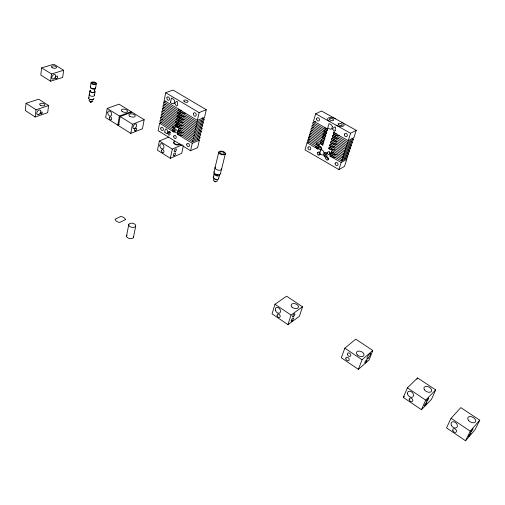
<?xml version="1.0" encoding="UTF-8"?>
<svg xmlns="http://www.w3.org/2000/svg" width="505" height="505" viewBox="0 0 505 505"><rect width="100%" height="100%" fill="white"/><g stroke="black" fill="none" stroke-linecap="round" stroke-linejoin="round"><path stroke-width="0.76" d="M329.228 151.872A1.603 1.275 61.9 0 1 330.131 153.185L330.163 153.583A1.603 1.275 61.9 0 1 329.715 154.53L329.424 154.688A1.603 1.275 61.9 0 1 327.6 153.64L327.171 153.015L325.132 152.194L324.425 153.886L325.826 154.751L325.611 156.159C324.57 156.727 324.747 154.177 323.831 155.067A1.13 0.896 61.9 0 0 323.92 155.881C324.961 158.614 328.465 156.07 326.344 154.24C324.122 152.529 327.429 154.341 327.429 153.261A1.603 1.275 61.9 0 1 327.676 152.15L327.903 151.898A1.603 1.275 61.9 0 1 329.228 151.872L329.361 153.299L330.466 153.937M26.077 103.291L25.25 110.475L35.135 116.977L47.672 112.691L48.587 105.558L38.702 99.176L26.077 103.291L36.006 109.774L48.587 105.558M35.135 116.977L36.006 109.774M41.663 67.834L40.785 75.037L50.576 81.204L62.683 77.435L63.649 70.283L53.865 64.236L41.663 67.834L51.497 73.983L63.649 70.283M50.576 81.204L51.497 73.983M88.703 98.254L89.808 91.033M90.363 87.403L91.064 82.833M94.504 91.683L94.953 88.779M94.46 95.363L95.022 91.752M95.59 88.129L96.303 83.571M130.864 113.152L131.136 111.643L119.041 104.169L107.199 108.423L105.684 117.545L117.772 125.171L119.237 124.609M117.772 125.171L119.363 116.03L131.136 111.643M120.133 116.51L118.536 125.65L130.808 133.389L142.454 128.775L144.184 119.704L131.9 112.116L120.133 116.51L132.487 124.23L144.184 119.704M130.808 133.389L132.487 124.23M126.534 236.176L128.807 224.378M133.44 237.438L135.668 226.189A3.567 2.058 10.5 0 0 131.231 223.172A3.567 2.058 10.5 0 0 129.81 226.511A3.567 2.058 10.5 0 0 135.668 226.189M161.777 122.368L159.612 123.226L158.122 130.669L190.574 150.768L197.638 147.63L199.33 140.194L197.316 138.963M162.383 119.376L160.211 120.228L159.915 121.73L174.465 130.662L174.149 132.159L159.612 123.226M162.989 116.371L160.817 117.223L160.514 118.725L175.102 127.651L174.78 129.154L160.211 120.228M163.595 113.36L161.417 114.199L161.114 115.714L193.939 135.725L201.041 132.682L201.388 131.174L199.406 129.974M164.201 110.336L162.029 111.169L161.72 112.691L194.621 132.682L201.729 129.659L202.076 128.144L200.087 126.944M164.813 107.294L162.635 108.127L162.332 109.648L195.302 129.627L202.423 126.622L202.764 125.101L200.775 123.908M165.432 104.251L163.248 105.072L162.938 106.605L195.99 126.559L203.111 123.573L203.464 122.046L201.47 120.853M166.044 101.189L163.86 102.01L163.557 103.544L196.679 123.479L203.812 120.518L204.159 118.984L202.158 117.791M165.716 92.737L164.169 100.47L197.367 120.386L204.512 117.444L206.267 109.718L173.026 90.067L165.716 92.737L199.109 112.609L206.267 109.718M168.708 137.101L159.346 141.009L157.484 150.219L170.33 158.317L181.724 153.274L183.384 145.661M170.33 158.317L172.281 149.095L182.286 144.758M182.412 128.567A5.536 2.695 12.4 0 1 177.059 127.14L177.375 125.625M183.062 125.537A5.549 2.689 12.4 0 1 177.703 124.116L178.019 122.589M183.719 122.5A5.555 2.676 12.5 0 1 178.347 121.074L178.663 119.546M184.375 119.451A5.568 2.67 12.5 0 1 178.991 118.019L179.313 116.485M185.032 116.39A5.58 2.658 12.5 0 1 179.641 114.957L179.963 113.417M185.695 113.322A5.587 2.651 12.5 0 1 180.291 111.883L180.613 110.336M199.33 140.194L192.247 143.281L177.413 134.166L177.735 132.663A5.523 2.714 12.4 0 0 180.266 133.718M197.992 135.971L200.012 137.196L192.923 140.27L178.05 131.161L178.372 129.652A5.536 2.708 12.5 0 0 180.91 130.707M320.744 146.652L320.795 148.3L321.944 149.032M190.574 150.768L192.247 143.281M177.735 132.663L192.588 141.779L192.923 140.27M178.372 129.652L193.264 138.755L193.598 137.24L200.7 134.191L198.724 132.992M193.939 135.725L194.28 134.204L201.388 131.174M194.621 132.682L194.962 131.155L202.076 128.144M195.302 129.627L195.643 128.093L202.764 125.101M195.99 126.559L196.331 125.019L203.464 122.046M196.679 123.479L197.026 121.939L204.159 118.984M197.367 120.386L199.109 112.609M200.012 137.196L199.671 138.698L192.588 141.779M200.7 134.191L200.352 135.694L193.264 138.755M327.587 156.891L327.638 158.538L328.521 159.258M213.943 172.161L218.804 152.068M213.255 177.362L214.145 173.688M218.621 178.789L219.523 175.115M220.401 173.878L225.344 153.81A3.384 1.704 13.8 0 0 220.887 151.102A3.384 1.704 13.8 0 0 219.984 153.918A3.384 1.704 13.8 0 0 225.344 153.81M309.003 141.81L307.072 142.782L304.969 149.871L338.887 169.592L344.505 166.416L346.809 159.334L344.839 158.198M309.855 138.957L307.917 139.929L307.495 141.356L318.459 147.675L318.024 149.101L307.072 142.782M310.708 136.097L308.77 137.063L308.347 138.496L319.337 144.809L318.895 146.242L307.917 139.929M311.56 133.232L309.622 134.191L309.199 135.624L323.2 143.647L322.758 145.087L308.77 137.063M312.418 130.353L310.48 131.3L310.051 132.746L324.084 140.756L323.642 142.202L309.622 134.191M313.277 127.462L311.339 128.403L310.91 129.854L324.974 137.859L324.532 139.311L310.48 131.3M314.142 124.558L312.204 125.499L311.768 126.951L325.87 134.949L325.422 136.407L311.339 128.403M315.657 121.339L313.068 122.582L312.633 124.041L326.767 132.032L326.318 133.49L312.204 125.499M352.017 138.376L353.38 139.14L347.737 142.151L333.281 133.995L333.742 132.525L348.21 140.68L353.86 137.682L356.252 130.328L321.521 111.018L315.688 113.764L313.504 121.118L327.669 129.103L327.215 130.568L313.068 122.582M274.985 304.256L272.031 313.839L287.957 324.665L299.396 316.275L302.514 306.775L286.6 296.189L274.985 304.256L291.044 315.076L302.514 306.775M347.32 152.845L348.671 153.615L343.04 156.714L328.755 148.527L329.203 147.081A5.334 2.519 17.1 0 0 331.741 148.11M348.248 149.972L349.605 150.743L343.968 153.823L329.651 145.642L330.106 144.19A5.347 2.506 17.1 0 0 331.318 144.777M349.189 147.088L350.546 147.858L344.909 150.926L330.554 142.745L331.009 141.293A5.353 2.5 17.1 0 0 332.227 141.88M350.123 144.196L351.486 144.967L345.849 148.009L331.463 139.841L331.918 138.383A5.366 2.487 17.1 0 0 334.468 139.412M351.07 141.286L352.433 142.056L346.79 145.087L332.372 136.918L332.827 135.46A5.378 2.481 17.1 0 0 335.383 136.489M346.809 159.334L341.184 162.465L329.961 155.994L330.415 154.562A5.328 2.544 17.2 0 0 332.947 155.59M346.424 155.723L347.737 156.481L342.112 159.599L330.863 153.129L331.312 151.689A5.334 2.531 17.2 0 0 333.856 152.725M287.957 324.665L291.044 315.076M338.887 169.592L341.184 162.465M330.415 154.562L341.645 161.032L342.112 159.599M331.312 151.689L342.573 158.16L343.04 156.714M329.203 147.081L343.507 155.275L343.968 153.823M330.106 144.19L344.442 152.377L344.909 150.926M331.009 141.293L345.376 149.467L345.849 148.009M331.918 138.383L346.316 146.551L346.79 145.087M332.827 135.46L347.263 143.622L347.737 142.151M348.21 140.68L350.596 133.282L356.252 130.328M347.737 156.481L347.276 157.907L341.645 161.032M348.671 153.615L348.204 155.048L342.573 158.16M349.605 150.743L349.138 152.182L343.507 155.275M350.546 147.858L350.079 149.303L344.442 152.377M351.486 144.967L351.019 146.412L345.376 149.467M352.433 142.056L351.96 143.515L346.316 146.551M353.38 139.14L352.907 140.605L347.263 143.622M344.839 348.179L341.298 357.767L358.367 369.344L369.073 359.977L372.785 350.47L355.741 339.158L344.839 348.179L362.06 359.749L372.785 350.47M358.367 369.344L362.06 359.749M319.236 151.683L319.16 153.627L320.429 154.36M403.306 397.429L407.409 387.846L417.61 377.923L435.708 389.917L431.434 399.417L421.441 409.706L403.306 397.429L404.379 396.374M417.023 379.28L417.61 377.923M421.441 409.706L425.709 400.124L435.708 389.917M451.06 418.291L446.534 427.893L465.528 440.764L475.047 429.698L479.75 420.185L460.794 407.617L451.06 418.291L470.243 431.169L465.528 440.764M470.243 431.169L479.75 420.185M315.688 113.764L350.596 133.282M163.86 102.01L197.026 121.939M163.248 105.072L196.331 125.019M162.635 108.127L195.643 128.093M162.029 111.169L194.962 131.155M161.417 114.199L194.28 134.204M160.817 117.223L193.598 137.24M107.199 108.423L119.363 116.03M159.346 141.009L172.281 149.095M407.409 387.846L425.709 400.124M133.396 236.346A3.541 2.077 10.3 0 1 129.659 238.587A3.541 2.077 10.3 0 1 126.97 235.166M180.058 144.102A3.283 1.654 12.3 0 1 175.841 144.689A3.283 1.654 12.3 0 1 174.004 142.05M220.426 173.417A3.339 1.742 13.7 0 1 216.632 174.686A3.339 1.742 13.7 0 1 214.196 171.763M221.367 168.316A3.352 1.736 13.8 0 1 218.192 170.153A3.352 1.736 13.8 0 1 215.313 167.136M216.961 180.058A1.995 1.054 13.7 0 1 216.639 181.446A1.995 1.054 13.7 0 1 213.994 180.935A1.995 1.054 13.7 0 1 213.861 179.464M216.127 179.18A2.001 1.054 13.7 0 1 215.616 179.079M214.688 178.688A2.001 1.054 13.7 0 1 214.341 178.423M219.385 174.326A2.784 1.452 13.7 0 1 218.217 175.929A2.784 1.452 13.7 0 1 214.764 175.008A2.784 1.452 13.7 0 1 214.732 173.095M218.482 177.994A2.778 1.458 13.7 0 1 217.32 179.603A2.778 1.458 13.7 0 1 213.868 178.688A2.778 1.458 13.7 0 1 213.842 176.763M217.92 174.534A1.111 0.581 13.7 0 1 216.658 174.957A1.111 0.581 13.7 0 1 215.843 173.985M94.233 91.146A2.108 0.985 9.8 0 1 93.741 92.339A2.108 0.985 9.8 0 1 91.058 91.973A2.108 0.985 9.8 0 1 90.616 90.647M94.271 90.767A2.639 1.231 9.8 0 1 94.246 92.529A2.639 1.231 9.8 0 1 90.553 92.017A2.639 1.231 9.8 0 1 90.591 90.262M94.119 94.694A2.632 1.237 9.7 0 1 93.513 96.196A2.632 1.237 9.7 0 1 90.161 95.735A2.632 1.237 9.7 0 1 89.619 94.075M94.448 88.672A2.115 0.985 9.8 0 1 92.421 88.646M91.487 88.261A2.115 0.985 9.8 0 1 90.951 87.737M95.249 87.46A2.645 1.225 9.8 0 1 94.643 88.949A2.645 1.225 9.8 0 1 91.279 88.482A2.645 1.225 9.8 0 1 90.73 86.828M92.756 100.899A1.887 0.896 9.7 0 1 91.721 101.821A1.887 0.896 9.7 0 1 89.404 101.202A1.887 0.896 9.7 0 1 89.638 100.072M92.914 99.277A1.894 0.896 9.7 0 1 92.611 99.422M91.285 99.51A1.894 0.896 9.7 0 1 90.351 99.258M93.558 98.286A2.626 1.244 9.7 0 1 92.952 99.794A2.626 1.244 9.7 0 1 89.606 99.34A2.626 1.244 9.7 0 1 89.063 97.673M91.841 101.265A1.048 0.499 9.7 0 1 91.67 101.347M179.887 144.013A3.289 1.648 12.3 0 1 175.184 143.912A3.289 1.648 12.3 0 1 174.572 141.305M323.642 142.202A5.321 2.5 16.9 0 1 321.395 139.348M324.084 140.756A5.328 2.493 16.9 0 1 323.074 140.074M326.767 132.032A5.359 2.468 16.9 0 1 324.999 130.618M326.318 133.49A5.353 2.468 16.9 0 1 324.317 130.069M318.024 149.101A5.284 2.519 16.8 0 1 315.814 146.242M318.459 147.675A5.29 2.512 16.8 0 1 317.462 146.993M336.305 133.554A5.385 2.468 17.1 0 1 333.742 132.525M341.771 122.279A5.41 2.443 17 0 1 343.286 126.149A5.41 2.443 17 0 1 336.04 125.145M325.87 134.949A5.347 2.474 16.9 0 1 324.109 133.535M339.613 135.271A5.378 2.474 17.1 0 1 333.281 133.995M325.422 136.407A5.34 2.481 16.9 0 1 323.427 132.973M327.751 159.113A2.645 1.281 17.2 0 1 328.383 159.144M338.691 138.193A5.372 2.487 17.1 0 1 332.372 136.918M336.646 141.223A5.359 2.493 17.1 0 1 331.463 139.841M336.854 144.007A5.353 2.506 17.1 0 1 330.554 142.745M334.821 147.018A5.34 2.512 17.1 0 1 329.651 145.642M335.03 149.777A5.334 2.525 17.1 0 1 328.755 148.527M337.138 154.379A5.328 2.538 17.2 0 1 330.863 153.129M335.112 157.364A5.321 2.55 17.3 0 1 329.961 155.994M324.974 137.859A5.334 2.487 16.9 0 1 323.219 136.445M324.532 139.311A5.334 2.487 16.9 0 1 322.543 135.87M327.215 130.568A5.359 2.462 16.9 0 1 324.936 127.74M327.669 129.103A5.366 2.456 16.9 0 1 326.647 128.421M323.2 143.647A5.315 2.5 16.9 0 1 321.451 142.221M322.758 145.087A5.315 2.506 16.9 0 1 320.789 141.627M318.895 146.242A5.296 2.506 16.8 0 1 316.951 142.789M319.337 144.809A5.296 2.506 16.8 0 1 318.333 144.127M318.762 154.284A2.632 1.275 16.9 0 1 320.606 154.391M329.935 121.73A5.391 2.43 16.8 0 1 328.484 117.899A5.391 2.43 16.8 0 1 335.699 118.902M177.703 124.116A5.549 2.689 12.4 0 1 175.955 121.219M179.206 123.188A5.555 2.683 12.4 0 1 177.078 121.894M179.641 114.957A5.58 2.658 12.5 0 1 177.88 112.085M181.156 114.016A5.587 2.651 12.5 0 1 179.016 112.722M174.149 132.159A5.511 2.708 12.3 0 1 172.439 129.255M174.465 130.662A5.517 2.708 12.3 0 1 173.537 129.962M181.813 110.93A5.593 2.645 12.5 0 1 179.666 109.642M181.863 117.539A5.574 2.664 12.5 0 1 178.366 115.79M180.291 111.883A5.587 2.651 12.5 0 1 178.524 109.017M178.991 118.019A5.568 2.67 12.5 0 1 177.236 115.14M181.213 120.6A5.561 2.67 12.5 0 1 177.722 118.852M178.347 121.074A5.555 2.676 12.5 0 1 176.592 118.189M179.913 126.679A5.542 2.695 12.4 0 1 175.809 124.179M177.059 127.14A5.536 2.695 12.4 0 1 175.323 124.243M183.403 132.581A5.53 2.714 12.4 0 1 178.05 131.161M182.753 135.586A5.517 2.721 12.4 0 1 177.413 134.166M174.78 129.154A5.523 2.702 12.3 0 1 173.064 126.256M175.102 127.651A5.53 2.695 12.3 0 1 174.168 126.951M335.389 130.435L334.102 131.527L333.452 129.981L332.164 128.939L334.828 126.818L335.686 127.449L335.08 129.532L335.389 130.435M468.577 436.509L470.843 433.138L468.577 436.509M470.698 432.204L472.964 428.833L470.698 432.204M168.014 133.213C167.824 137.303 172.287 134.033 168.904 132.72C168.979 130.94 170.185 133.547 170.419 132.619C170.128 130.707 167.654 131.319 168.014 133.213M324.065 152.598L323.711 154.113L322.821 154.991L321.439 154.782L319.621 153.653L320.902 149.474L323.326 150.913L324.065 152.598M332.303 126.692L331.943 128.257L331.027 129.179L329.607 128.996L327.758 127.866L329.083 123.548L331.558 124.981L332.303 126.692M174.635 103.386C175.778 103.923 176.119 107.413 177.362 105.52C177.81 103.443 178.088 98.456 174.635 103.386M215.357 181.768L214.739 181.648L215.357 181.768M164.75 132.171C171.151 138.54 165.653 122.292 164.75 132.171M170.538 102.067L170.627 102.692L171.732 103.38L173.6 103.853L174.534 102.275L174.358 100.274L173.436 99.106L171.466 98.008L170.538 102.067M91.045 102.231L90.458 102.111L91.045 102.231M319.368 146.987L319.141 147.239A1.591 1.262 62.6 0 0 318.958 148.331L319.078 148.722A1.591 1.262 62.6 0 0 320.877 149.764L321.167 149.6A1.591 1.262 62.6 0 0 321.609 148.659L321.578 148.262A1.591 1.262 62.6 0 0 320.681 146.955A1.591 1.262 62.6 0 0 319.368 146.987M317.733 152.34L317.512 152.586A1.591 1.256 62.3 0 0 317.329 153.671L317.449 154.063A1.591 1.256 62.3 0 0 319.242 155.104L319.526 154.947A1.591 1.256 62.3 0 0 319.962 154.006L319.936 153.615A1.591 1.256 62.3 0 0 319.04 152.308A1.591 1.256 62.3 0 0 317.733 152.34M125.423 219.643L119.698 222.434L118.934 222.295A5.34 3.062 10 0 1 115.134 219.681L115.026 219.227L120.764 216.462L121.522 216.601A5.34 3.062 10 0 1 125.309 219.183L125.423 219.643M451.3 425.141A3.63 2.601 43.4 0 0 456.791 427.426A3.63 2.601 43.4 0 0 454.563 422.022A3.63 2.601 43.4 0 0 451.3 425.141M452.897 430.702A2.178 1.553 43.3 0 0 456.185 432.078A2.178 1.553 43.3 0 0 454.847 428.846A2.178 1.553 43.3 0 0 452.897 430.702M468.4 420.242A4.324 2.658 28.9 0 0 475.312 422.041A4.324 2.658 28.9 0 0 471.462 416.713A4.324 2.658 28.9 0 0 468.4 420.242M407.522 393.799A3.491 2.519 46.4 0 0 412.433 397.119A3.491 2.519 46.4 0 0 411.543 391.867A3.491 2.519 46.4 0 0 407.522 393.799M409.22 399.581A2.096 1.502 46.3 0 0 412.162 401.576A2.096 1.502 46.3 0 0 411.625 398.432A2.096 1.502 46.3 0 0 409.22 399.581M427.205 400.919A2.045 0.36 -57.4 0 0 428.701 398.079A2.045 0.36 -57.4 0 0 426.839 400.339A2.045 0.36 -57.4 0 0 427.205 400.919M425.286 405.212A2.039 0.36 -57.4 0 0 426.776 402.384A2.039 0.36 -57.4 0 0 424.913 404.644A2.039 0.36 -57.4 0 0 425.286 405.212M424.465 389.854A4.16 2.575 26.3 0 0 431.213 391.615A4.16 2.575 26.3 0 0 427.691 386.571A4.16 2.575 26.3 0 0 424.465 389.854M368.353 358.051A3.283 0.802 -57.1 0 0 370.664 353.405A3.283 0.802 -57.1 0 0 367.47 356.877A3.283 0.802 -57.1 0 0 368.353 358.051M365.645 362.476A1.97 0.48 -57.1 0 0 367.028 359.699A1.97 0.48 -57.1 0 0 365.102 361.795A1.97 0.48 -57.1 0 0 365.645 362.476M347.453 354.447A2.007 1.446 50.7 0 0 350.23 356.322A2.007 1.446 50.7 0 0 349.649 353.222A2.007 1.446 50.7 0 0 347.453 354.447M345.843 358.758A2.001 1.433 50.7 0 0 348.608 360.633A2.001 1.433 50.7 0 0 348.033 357.546A2.001 1.433 50.7 0 0 345.843 358.758M357.458 354.99A4.002 2.506 22.6 0 0 363.903 355.495A4.002 2.506 22.6 0 0 359.39 351.101A4.002 2.506 22.6 0 0 357.458 354.99M275.395 310.045A3.2 2.26 55.5 0 0 279.707 312.974A3.2 2.26 55.5 0 0 278.684 307.911A3.2 2.26 55.5 0 0 275.395 310.045M277.131 315.568A1.919 1.351 55.3 0 0 279.713 317.323A1.919 1.351 55.3 0 0 279.095 314.299A1.919 1.351 55.3 0 0 277.131 315.568M293.557 316.521A1.919 0.619 -56.6 0 0 294.825 313.763A1.919 0.619 -56.6 0 0 292.812 315.72A1.919 0.619 -56.6 0 0 293.557 316.521M292.168 320.814A1.913 0.612 -56.5 0 0 293.43 318.068A1.913 0.612 -56.5 0 0 291.417 320.025A1.913 0.612 -56.5 0 0 292.168 320.814M291.966 307.046A3.813 2.336 18.5 0 0 298.266 307.608A3.813 2.336 18.5 0 0 294.188 303.574A3.813 2.336 18.5 0 0 291.966 307.046M159.845 145.629A2.746 1.906 66.3 0 0 162.989 148.779A2.746 1.906 66.3 0 0 162.881 144.354A2.746 1.906 66.3 0 0 159.845 145.629M161.467 150.799A1.641 1.136 66.1 0 0 163.355 152.687A1.641 1.136 66.1 0 0 163.292 150.042A1.641 1.136 66.1 0 0 161.467 150.799M175.285 151.513A1.648 0.821 -57.9 0 0 176.264 148.994A1.648 0.821 -57.9 0 0 174.332 150.395A1.648 0.821 -57.9 0 0 175.285 151.513M174.402 155.647A1.641 0.814 -57.8 0 0 175.38 153.129A1.641 0.814 -57.8 0 0 173.449 154.536A1.641 0.814 -57.8 0 0 174.402 155.647M107.799 112.331A2.676 1.78 68.4 0 0 110.298 116.093A2.676 1.78 68.4 0 0 110.967 112.135A2.676 1.78 68.4 0 0 107.799 112.331M109.415 117.633A1.603 1.067 68.2 0 0 110.911 119.881A1.603 1.067 68.2 0 0 111.308 117.52A1.603 1.067 68.2 0 0 109.415 117.633M122.235 111.561A3.207 1.547 10.6 0 0 127.506 111.561A3.207 1.547 10.6 0 0 123.548 109.118A3.207 1.547 10.6 0 0 122.235 111.561M40.324 105.191A2.658 1.275 8.1 0 0 44.787 105.204A2.658 1.275 8.1 0 0 41.713 103.222A2.658 1.275 8.1 0 0 40.324 105.191M41.58 113.802A1.092 0.675 -55.7 0 0 42.149 112.104A1.092 0.675 -55.7 0 0 40.716 112.994A1.092 0.675 -55.7 0 0 41.58 113.802M38.973 114.307A2.613 1.629 -55.6 0 0 40.331 110.254A2.613 1.629 -55.6 0 0 36.903 112.369A2.613 1.629 -55.6 0 0 38.973 114.307M52.091 67.638A2.601 1.168 8.9 0 0 56.44 67.727A2.601 1.168 8.9 0 0 53.404 65.852A2.601 1.168 8.9 0 0 52.091 67.638M53.921 78.799A2.557 1.616 -57.7 0 0 55.272 74.772A2.557 1.616 -57.7 0 0 51.946 76.754A2.557 1.616 -57.7 0 0 53.921 78.799M56.674 78.616A1.528 0.96 -57.7 0 0 57.482 76.211A1.528 0.96 -57.7 0 0 55.499 77.398A1.528 0.96 -57.7 0 0 56.674 78.616M134.904 128.327A2.683 1.452 -57.9 0 0 136.445 124.173A2.683 1.452 -57.9 0 0 133.181 126.389A2.683 1.452 -57.9 0 0 134.904 128.327M135.63 130.808A1.603 0.865 -57.8 0 0 136.546 128.333A1.603 0.865 -57.8 0 0 134.601 129.665A1.603 0.865 -57.8 0 0 135.63 130.808M129.88 116.308A3.219 1.559 10.9 0 0 135.151 116.295A3.219 1.559 10.9 0 0 131.155 113.827A3.219 1.559 10.9 0 0 129.88 116.308M220.679 153.589A2.26 1.136 13.8 0 0 224.252 153.52A2.26 1.136 13.8 0 0 221.285 151.715A2.26 1.136 13.8 0 0 220.679 153.589M91.822 83.817A2.651 1.218 9.9 0 0 96.209 83.874A2.651 1.218 9.9 0 0 93.015 81.917A2.651 1.218 9.9 0 0 91.822 83.817M92.566 83.571A1.591 0.732 9.9 0 0 95.199 83.609A1.591 0.732 9.9 0 0 93.286 82.435A1.591 0.732 9.9 0 0 92.566 83.571M316.578 119.003A1.717 1.376 64.9 0 0 318.674 120.954A1.717 1.376 64.9 0 0 318.8 118.151A1.717 1.376 64.9 0 0 316.578 119.003M344.378 134.62A1.742 1.414 62.7 0 0 346.525 136.609A1.742 1.414 62.7 0 0 346.689 133.781A1.742 1.414 62.7 0 0 344.378 134.62M307.962 147.889A1.685 1.326 63 0 0 310.013 149.827A1.685 1.326 63 0 0 310.127 147.106A1.685 1.326 63 0 0 307.962 147.889M335.124 163.633A1.711 1.363 60.8 0 0 337.226 165.608A1.711 1.363 60.8 0 0 337.378 162.869A1.711 1.363 60.8 0 0 335.124 163.633M325.788 158.191A1.597 1.262 61.6 0 0 327.745 160.035A1.597 1.262 61.6 0 0 327.871 157.472A1.597 1.262 61.6 0 0 325.788 158.191M338.672 124.741A2.165 0.978 17.1 0 0 342.22 125.227A2.165 0.978 17.1 0 0 339.802 123.34A2.165 0.978 17.1 0 0 338.672 124.741M329.967 119.881A2.153 0.972 16.8 0 0 333.496 120.373A2.153 0.972 16.8 0 0 331.11 118.505A2.153 0.972 16.8 0 0 329.967 119.881M166.902 97.781A1.793 1.269 68.8 0 0 168.601 100.299A1.793 1.269 68.8 0 0 169.143 97.623A1.793 1.269 68.8 0 0 166.902 97.781M193.497 113.675A1.818 1.313 67.6 0 0 195.227 116.232A1.818 1.313 67.6 0 0 195.826 113.543A1.818 1.313 67.6 0 0 193.497 113.675M160.786 128.137A1.755 1.225 67.2 0 0 162.446 130.618A1.755 1.225 67.2 0 0 162.97 128.036A1.755 1.225 67.2 0 0 160.786 128.137M186.743 144.594A1.78 1.262 66 0 0 188.801 146.627A1.78 1.262 66 0 0 188.769 143.761A1.78 1.262 66 0 0 186.743 144.594M174.951 130.53A1.66 1.174 66.9 0 0 176.529 132.878A1.66 1.174 66.9 0 0 177.053 130.441A1.66 1.174 66.9 0 0 174.951 130.53M173.733 136.539A1.654 1.168 66.6 0 0 175.639 138.427A1.654 1.168 66.6 0 0 175.595 135.75A1.654 1.168 66.6 0 0 173.733 136.539M184.445 101.745A2.247 1.048 12.6 0 0 188.056 101.764A2.247 1.048 12.6 0 0 185.165 100.053A2.247 1.048 12.6 0 0 184.445 101.745"/></g></svg>
